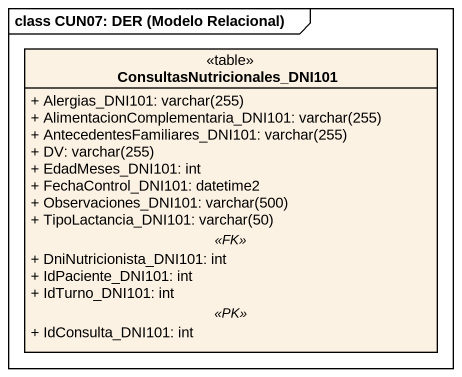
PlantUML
@startuml
mainframe class CUN07: DER (Modelo Relacional)
hide circle
hide empty members
skinparam classAttributeIconSize 0
class "ConsultasNutricionales_DNI101" as ConsultasNutricionales <<table>> {
  {field} + Alergias_DNI101: varchar(255)
  {field} + AlimentacionComplementaria_DNI101: varchar(255)
  {field} + AntecedentesFamiliares_DNI101: varchar(255)
  {field} + DV: varchar(255)
  + EdadMeses_DNI101: int
  + FechaControl_DNI101: datetime2
  {field} + Observaciones_DNI101: varchar(500)
  {field} + TipoLactancia_DNI101: varchar(50)
  .. <<FK>> ..
  + DniNutricionista_DNI101: int
  + IdPaciente_DNI101: int
  + IdTurno_DNI101: int
  .. <<PK>> ..
  + IdConsulta_DNI101: int
}
@enduml
